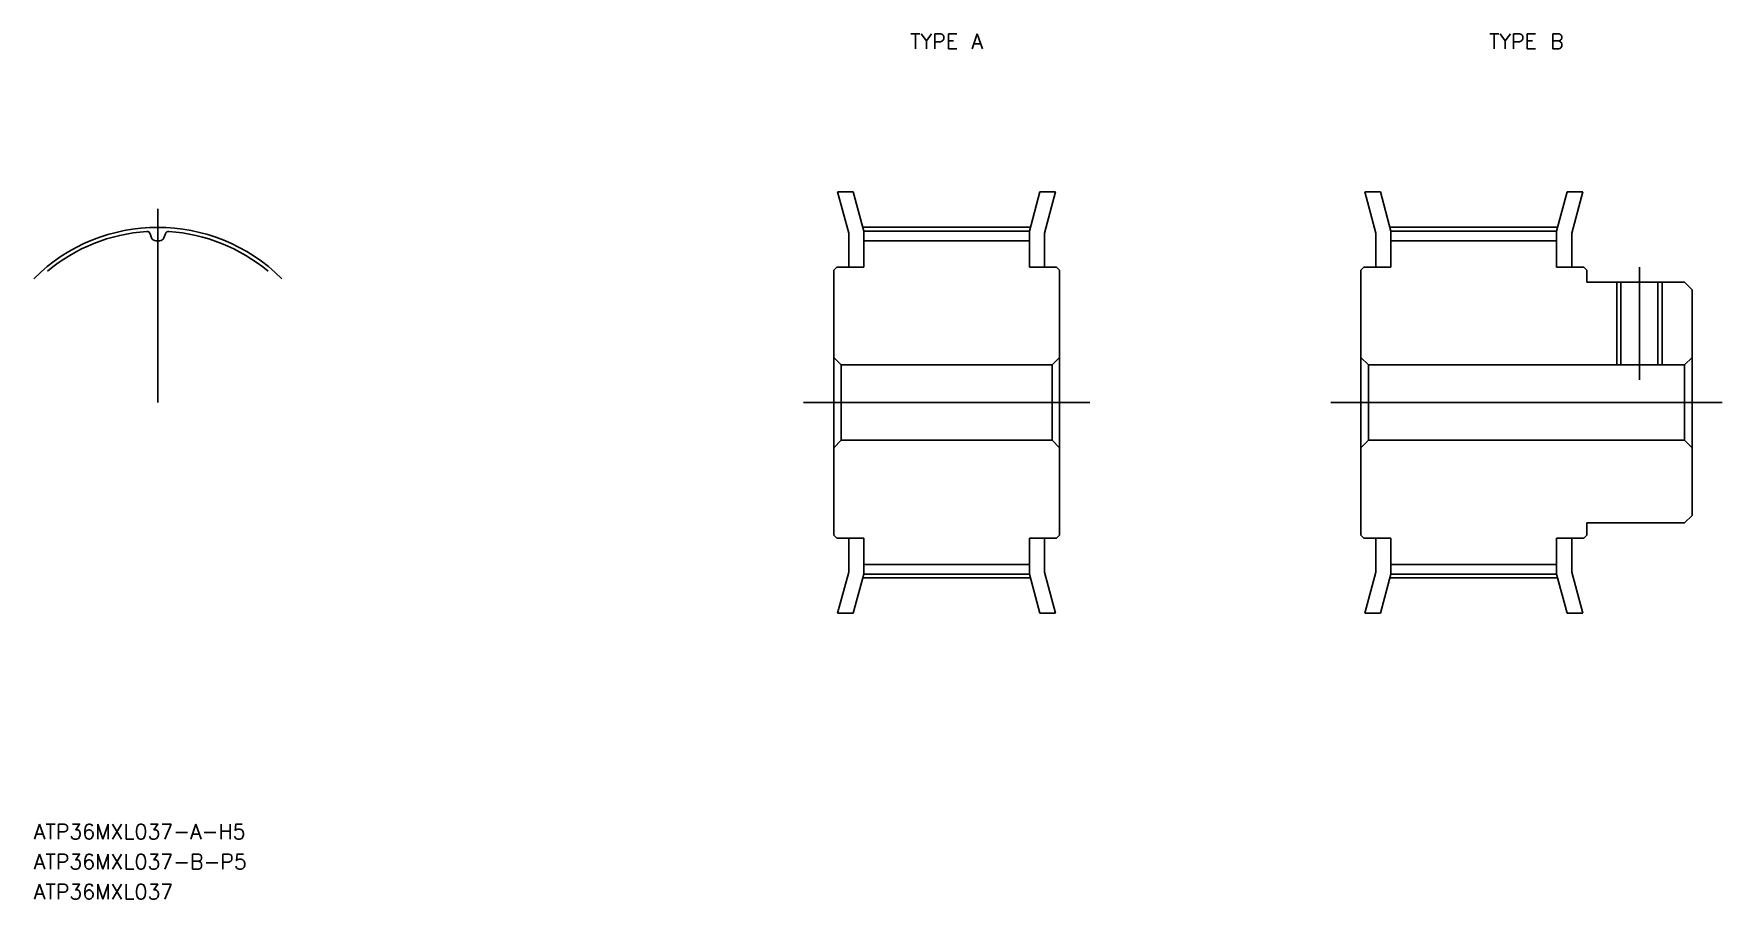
# Model space of a CAD drawing. Extents: x 21 to 133, y 14 to 71.
import ezdxf
from ezdxf.enums import TextEntityAlignment as Align

# ---------------------------------------------------------------- set-up
doc = ezdxf.new("R2010")
doc.units = 0
doc.linetypes.add('CENTER', pattern=[50.8, 31.75, -6.35, 6.35, -6.35])
doc.linetypes.add('DASHED', pattern=[19.05, 12.7, -6.35])
doc.layers.get('0').update_dxf_attribs({"linetype": 'CONTINUOUS'})
doc.layers.add('CENTER', color=1, linetype='CENTER')
doc.styles.add('MISUMI', font='txt.shx')

msp = doc.modelspace()

# ---------------------------------------------------------------- linework, layer by layer
at = {"color": 7, "linetype": 'CONTINUOUS'}
for p, q in [((73.99, 60.66), (74.73, 57.92)), ((73.99, 60.66), (75.03, 60.66)), ((75.03, 60.66), (75.73, 58.05)), ((87.42, 60.66), (86.73, 58.05)), ((88.46, 60.66), (87.42, 60.66)), ((88.46, 60.66), (87.73, 57.92)), ((108.99, 60.66), (109.73, 57.92)), ((108.99, 60.66), (110.03, 60.66)), ((110.03, 60.66), (110.73, 58.05)), ((121.73, 58.05), (122.42, 60.66)), ((122.42, 60.66), (123.46, 60.66)), ((122.73, 57.92), (123.46, 60.66)), ((28.44, 57.61), (28.34, 57.88)), ((29.26, 57.61), (29.36, 57.88)), ((74.73, 57.92), (74.73, 55.66)), ((75.73, 58.05), (86.73, 58.05)), ((75.73, 58.05), (75.73, 55.66)), ((75.73, 57.41), (86.73, 57.41)), ((86.73, 58.05), (86.73, 55.66)), ((87.73, 57.92), (87.73, 55.66)), ((109.73, 57.92), (109.73, 55.66)), ((110.73, 58.05), (121.73, 58.05)), ((110.73, 58.05), (110.73, 55.66)), ((110.73, 57.41), (121.73, 57.41)), ((121.73, 58.05), (121.73, 55.66)), ((122.73, 57.92), (122.73, 55.66)), ((73.73, 55.46), (73.93, 55.66)), ((73.73, 55.46), (73.73, 37.86)), ((73.93, 55.66), (75.73, 55.66)), ((88.53, 55.66), (86.73, 55.66)), ((88.73, 55.46), (88.53, 55.66)), ((88.73, 55.46), (88.73, 37.86)), ((108.73, 55.46), (108.93, 55.66)), ((108.73, 55.46), (108.73, 37.86)), ((108.93, 55.66), (110.73, 55.66)), ((121.73, 55.66), (123.53, 55.66)), ((123.73, 55.46), (123.53, 55.66)), ((123.73, 55.46), (123.73, 54.66)), ((123.73, 54.66), (130.23, 54.66)), ((130.73, 54.16), (130.23, 54.66)), ((130.73, 54.16), (130.73, 39.16)), ((73.73, 51.06), (73.73, 51.06)), ((88.73, 51.06), (88.73, 51.06)), ((108.73, 51.06), (108.73, 51.06)), ((73.73, 49.66), (74.23, 49.16)), ((88.73, 49.66), (88.23, 49.16)), ((108.73, 49.66), (109.23, 49.16)), ((130.23, 49.16), (130.73, 49.66)), ((74.23, 49.16), (88.23, 49.16)), ((74.23, 49.16), (74.23, 44.16)), ((88.23, 49.16), (88.23, 44.16)), ((109.23, 49.16), (130.23, 49.16)), ((109.23, 49.16), (109.23, 44.16)), ((130.23, 49.16), (130.23, 44.16)), ((73.73, 46.66), (73.73, 46.66)), ((88.73, 46.66), (88.73, 46.66)), ((108.73, 46.66), (108.73, 46.66)), ((73.73, 43.66), (74.23, 44.16)), ((74.23, 44.16), (88.23, 44.16)), ((88.73, 43.66), (88.23, 44.16)), ((108.73, 43.66), (109.23, 44.16)), ((109.23, 44.16), (130.23, 44.16)), ((130.23, 44.16), (130.73, 43.66)), ((123.73, 38.66), (130.23, 38.66)), ((123.73, 38.66), (123.73, 37.86)), ((130.23, 38.66), (130.73, 39.16)), ((73.93, 37.66), (73.73, 37.86)), ((73.93, 37.66), (75.73, 37.66)), ((74.73, 35.4), (74.73, 37.66)), ((75.73, 35.27), (75.73, 37.66)), ((86.73, 35.27), (86.73, 37.66)), ((88.53, 37.66), (86.73, 37.66)), ((87.73, 35.4), (87.73, 37.66)), ((88.53, 37.66), (88.73, 37.86)), ((108.93, 37.66), (108.73, 37.86)), ((108.93, 37.66), (110.73, 37.66)), ((109.73, 35.4), (109.73, 37.66)), ((110.73, 35.27), (110.73, 37.66)), ((121.73, 35.27), (121.73, 37.66)), ((121.73, 37.66), (123.53, 37.66)), ((122.73, 35.4), (122.73, 37.66)), ((123.53, 37.66), (123.73, 37.86)), ((75.73, 35.91), (86.73, 35.91)), ((110.73, 35.91), (121.73, 35.91)), ((73.99, 32.66), (74.73, 35.4)), ((75.03, 32.66), (75.73, 35.27)), ((75.73, 35.27), (86.73, 35.27)), ((87.42, 32.66), (86.73, 35.27)), ((88.46, 32.66), (87.73, 35.4)), ((108.99, 32.66), (109.73, 35.4)), ((110.03, 32.66), (110.73, 35.27)), ((110.73, 35.27), (121.73, 35.27)), ((121.73, 35.27), (122.42, 32.66)), ((122.73, 35.4), (123.46, 32.66)), ((73.99, 32.66), (75.03, 32.66)), ((88.46, 32.66), (87.42, 32.66)), ((108.99, 32.66), (110.03, 32.66)), ((122.42, 32.66), (123.46, 32.66))]:
    msp.add_line(p, q, dxfattribs=at)
at = {"color": 3, "linetype": 'DASHED'}
for p, q in [((125.73, 54.66), (125.73, 49.16)), ((126, 54.66), (126, 49.16)), ((128.45, 54.66), (128.45, 49.16)), ((128.73, 54.66), (128.73, 49.16))]:
    msp.add_line(p, q, dxfattribs=at)
at = {"color": 7, "linetype": 'CONTINUOUS'}
for centre, radius, start, end in [((28.85, 46.66), 11.39, 93.7113, 130), ((28.13, 57.8), 0.23, 20, 93.7113), ((28.72, 57.71), 0.3, 200, 270.6563), ((28.85, 46.66), 10.75, 89.3437, 90.6563), ((28.98, 57.71), 0.3, 269.3437, 340), ((29.57, 57.8), 0.23, 86.2887, 160), ((28.85, 46.66), 11.39, 50, 86.2887)]:
    msp.add_arc(centre, radius, start, end, dxfattribs=at)
at = {"layer": 'CENTER', "color": 1, "linetype": 'CENTER'}
for p, q in [((28.85, 46.66), (28.85, 59.53)), ((75.66, 58.31), (86.79, 58.31)), ((110.66, 58.31), (121.79, 58.31)), ((127.23, 55.66), (127.23, 48.16)), ((71.73, 46.66), (90.73, 46.66)), ((106.73, 46.66), (132.73, 46.66)), ((75.66, 35.02), (86.79, 35.02)), ((110.66, 35.02), (121.79, 35.02))]:
    msp.add_line(p, q, dxfattribs=at)
msp.add_arc((28.85, 46.66), 11.64, 45, 135, dxfattribs=at)

# ---------------------------------------------------------------- texts
at = {"color": 7, "linetype": 'CONTINUOUS', "style": 'MISUMI'}
for s, p in [('TYPE A', (81.23, 70.66)), ('TYPE B', (119.73, 70.66))]:
    msp.add_text(s, height=1, dxfattribs=at).set_placement(p, align=Align.MIDDLE_CENTER)
for s, p in [('ATP36MXL037-A-H5', (20.62, 17.66)), ('ATP36MXL037-B-P5', (20.62, 15.66)), ('ATP36MXL037', (20.62, 13.66))]:
    msp.add_text(s, height=1, dxfattribs=at).set_placement(p)

doc.saveas('drawing.dxf')
